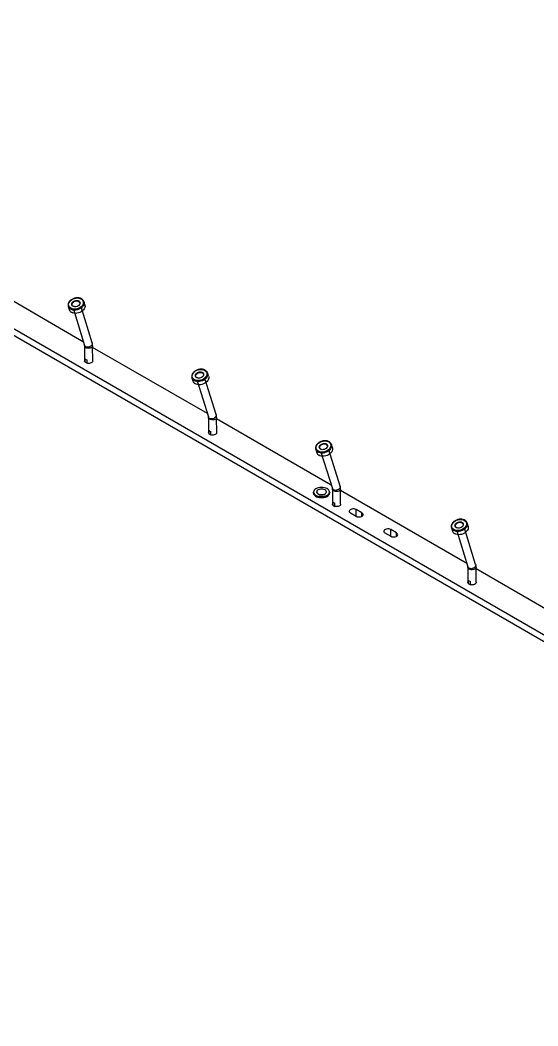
# Model space of a CAD drawing. Header units: millimetres. Extents: x 1364877 to 2662909, y 234189 to 1399913.
# Drawn here: x 2073192 to 2091407, y 714225 to 749586 of the extents above; entities that cross this region are included whole.
import ezdxf

# ---------------------------------------------------------------- set-up
doc = ezdxf.new("R2010")
doc.units = ezdxf.units.MM
doc.header["$LTSCALE"] = 5
doc.header["$MEASUREMENT"] = 0
doc.layers.add('A-CONC-LIN2', color=7, linetype='CONTINUOUS', lineweight=25)

msp = doc.modelspace()

# ---------------------------------------------------------------- linework, layer by layer
at = {"layer": 'A-CONC-LIN2'}
for p, q in [((2054184.1, 749585.6), (2115032.8, 714458.4)), ((2054185, 749351.8), (2115033.6, 714224.7)), ((2075419.4, 738267.3), (2071383.7, 740597)), ((2074884.4, 739518.8), (2074918.9, 739406.2)), ((2075067, 739417.6), (2075455.3, 738150.3)), ((2075729.5, 738234.3), (2075341.3, 739501.6)), ((2075470.3, 739575.1), (2075435.8, 739687.8)), ((2075457.5, 738130.7), (2075459.4, 737596.5)), ((2075746.3, 737597.5), (2075744.4, 738131.8)), ((2079779.2, 735750.4), (2075744.6, 738079.6)), ((2075469.1, 737683), (2075469.5, 737566.1)), ((2075545.9, 737520.6), (2075545.5, 737637.5)), ((2075469.5, 737566.1), (2075545.9, 737520.6)), ((2079235.2, 737006.3), (2079270.5, 736893.2)), ((2079237.4, 736999.7), (2079235.2, 737006.3)), ((2080089.9, 735717.7), (2079692.4, 736990.7)), ((2079821, 737065.1), (2079785.7, 737178.3)), ((2079785.7, 737178.3), (2079787.1, 737173.2)), ((2079418.6, 736905.2), (2079816.1, 735632.2)), ((2079818.4, 735613.3), (2079820.3, 735079.1)), ((2080107.1, 735080.1), (2080105.2, 735614.3)), ((2084139.6, 733233.2), (2080105.4, 735562.1)), ((2079828.6, 735167.5), (2079829, 735050.6)), ((2079829, 735050.6), (2079903.4, 735004)), ((2079903.4, 735004), (2079903, 735120.9)), ((2083592.2, 734490.9), (2083627.8, 734377.5)), ((2083594.4, 734484.4), (2083592.2, 734490.9)), ((2084450.6, 733200.6), (2084049.5, 734475.8)), ((2084178, 734550.5), (2084142.3, 734663.9)), ((2084142.3, 734663.9), (2084144.3, 734657)), ((2083775.9, 734389.8), (2084177, 733114.5)), ((2084179.2, 733095.8), (2084181.1, 732561.6)), ((2084467.9, 732562.6), (2084466, 733096.9)), ((2088906.9, 730481.1), (2084466.2, 733044.7)), ((2083508.2, 732986.5), (2083508.3, 732960.8)), ((2083624.4, 732999.8), (2083624.4, 732991.6)), ((2083965.6, 732992.8), (2083965.6, 733001)), ((2084000.4, 732843.8), (2084000.4, 732846.1)), ((2084082, 732962.8), (2084081.9, 732988.5)), ((2084189, 732650.8), (2084189.4, 732533.9)), ((2084189.4, 732533.9), (2084263, 732486.9)), ((2084263, 732486.9), (2084262.6, 732603.8)), ((2085216.9, 732258.6), (2085014.1, 732375.7)), ((2085015, 732141.9), (2085014.1, 732375.7)), ((2084811.3, 732257.6), (2085014.1, 732140.5)), ((2084995.2, 732151.4), (2085015, 732141.9)), ((2085015, 732141.9), (2085033.8, 732131)), ((2085015, 732141.9), (2085015, 732140)), ((2085217.4, 732141.2), (2085216.9, 732258.6)), ((2086433.9, 731556), (2086231.1, 731673.1)), ((2086231.9, 731439.4), (2086231.1, 731673.1)), ((2088366.4, 731735.3), (2088401.4, 731622.3)), ((2088368.7, 731728.4), (2088366.4, 731735.3)), ((2088549.5, 731634.1), (2088943.4, 730363.4)), ((2089217.4, 730448.3), (2088823.5, 731719.1)), ((2088952.2, 731793.1), (2088917.2, 731906.1)), ((2086028.3, 731555.1), (2086231.1, 731438)), ((2086231.9, 731439.4), (2086212.2, 731448.9)), ((2086250.8, 731428.5), (2086231.9, 731439.4)), ((2086434.3, 731438.7), (2086433.9, 731556)), ((2088945.7, 730344.2), (2088947.6, 729810)), ((2089234.4, 729811), (2089232.5, 730345.2)), ((2093672.4, 727730), (2089232.7, 730293)), ((2088956.4, 729897.6), (2088956.8, 729780.8)), ((2089032, 729734.6), (2089031.6, 729851.4)), ((2088956.8, 729780.8), (2089032, 729734.6))]:
    msp.add_line(p, q, dxfattribs=at)
for points in [[(2074972.7, 739454.6), (2074940.2, 739479.3), (2074915.9, 739509.2), (2074900.9, 739543.4), (2074895.6, 739580.5), (2074900.3, 739619), (2074914.8, 739657.5), (2074938.6, 739694.6), (2074970.7, 739728.7), (2075009.9, 739758.6), (2075054.6, 739783.1), (2075103.3, 739801.3), (2075153.9, 739812.4), (2075204.7, 739816.1), (2075253.5, 739812.3), (2075298.5, 739801), (2075338.1, 739782.7), (2075370.6, 739758), (2075394.9, 739728.1), (2075409.9, 739693.9), (2075415.2, 739656.8), (2075410.5, 739618.3), (2075396, 739579.8), (2075372.2, 739542.7), (2075340.1, 739508.6), (2075300.9, 739478.7), (2075256.2, 739454.2), (2075207.5, 739436), (2075156.9, 739424.9), (2075106.1, 739421.2), (2075057.3, 739425), (2075012.3, 739436.3), (2074972.7, 739454.6)], [(2074886.8, 739511.5), (2074884.6, 739518.1), (2074884.4, 739518.8)], [(2075435.9, 739687.5), (2075440.2, 739669.5), (2075441.8, 739629.7), (2075433.1, 739588.9), (2075414.7, 739548.6), (2075387, 739510.3), (2075351.1, 739475.4), (2075308.4, 739445.1), (2075260.2, 739420.6), (2075208.5, 739402.6), (2075155, 739391.9), (2075101.6, 739388.8), (2075050.4, 739393.5), (2075003.2, 739405.7), (2074961.6, 739425.1)], [(2075470.3, 739575.1), (2075474.7, 739556.8), (2075476.3, 739517), (2075467.7, 739476.2), (2075449.2, 739436), (2075421.5, 739397.7), (2075385.6, 739362.8), (2075342.9, 739332.5), (2075294.7, 739307.9), (2075243, 739289.9), (2075189.5, 739279.2), (2075136.2, 739276.1), (2075085, 739280.8), (2075037.7, 739293.1), (2074996.1, 739312.5)], [(2075052.3, 739526.1), (2075028.8, 739545.3), (2075014, 739569.5), (2075008.8, 739597.1), (2075013.5, 739626.1), (2075028, 739654.7), (2075051.1, 739680.8), (2075081.4, 739702.6), (2075116.7, 739718.7), (2075154.6, 739728), (2075192.6, 739729.9), (2075228, 739724.1), (2075258.5, 739711.2), (2075282, 739692), (2075296.8, 739667.8), (2075302.1, 739640.2), (2075297.3, 739611.1), (2075282.8, 739582.6), (2075259.7, 739556.5), (2075229.4, 739534.7), (2075194.2, 739518.6), (2075156.2, 739509.3), (2075118.2, 739507.4), (2075082.8, 739513.2), (2075052.3, 739526.1)], [(2075089.7, 739511.4), (2075062.5, 739523.1), (2075039.9, 739541.8), (2075026.1, 739565.6), (2075022.1, 739592.6), (2075028.2, 739620.8), (2075043.9, 739648.1), (2075068.2, 739672.6), (2075099.1, 739692.3), (2075134.4, 739705.9), (2075171.5, 739712.3), (2075207.6, 739711), (2075240.1, 739702.2), (2075266.5, 739686.5), (2075284.8, 739665), (2075293.8, 739639.4), (2075292.8, 739611.6), (2075281.7, 739583.5), (2075269.9, 739566.6)], [(2075729.5, 738234.3), (2075730.6, 738230.4), (2075732.1, 738202.1), (2075723.3, 738173), (2075704.7, 738145.4), (2075677.9, 738121.3), (2075644.6, 738102.4), (2075607.5, 738090.2), (2075569.3, 738085.6), (2075532.8, 738088.9), (2075500.7, 738099.8), (2075475.5, 738117.6), (2075458.8, 738140.9), (2075455.3, 738150.3)], [(2075744.4, 738131.7), (2075743.4, 738121.8), (2075733.5, 738099.9), (2075713.9, 738080.3), (2075685.8, 738064.4), (2075651.5, 738053.6), (2075613.4, 738048.4), (2075574.4, 738049.5), (2075537.3, 738056.6), (2075505, 738069.2), (2075479.8, 738086.4), (2075463.6, 738107), (2075457.6, 738129.4), (2075457.5, 738130.1)], [(2075469.5, 737566.1), (2075460.2, 737588.2), (2075459.4, 737596.5)], [(2075746.3, 737597.5), (2075746.1, 737592.8), (2075738.6, 737570.4), (2075720.9, 737550.1), (2075694.3, 737533.2), (2075660.9, 737521.1), (2075623.1, 737514.8), (2075583.8, 737514.6), (2075545.9, 737520.6)], [(2079318.5, 736946.4), (2079287, 736971.5), (2079263.9, 737001.8), (2079250.1, 737036.2), (2079246.1, 737073.3), (2079252.1, 737111.8), (2079267.8, 737150.1), (2079292.7, 737186.8), (2079325.7, 737220.4), (2079365.7, 737249.7), (2079411, 737273.6), (2079460, 737291), (2079510.7, 737301.5), (2079561.2, 737304.4), (2079609.6, 737299.9), (2079654, 737287.9), (2079692.7, 737269), (2079724.2, 737243.9), (2079747.3, 737213.6), (2079761.1, 737179.2), (2079765.1, 737142), (2079759.1, 737103.6), (2079743.4, 737065.3), (2079718.5, 737028.6), (2079685.5, 736995), (2079645.5, 736965.7), (2079600.2, 736941.8), (2079551.2, 736924.4), (2079500.5, 736913.9), (2079450, 736911), (2079401.6, 736915.5), (2079357.2, 736927.5), (2079318.5, 736946.4)], [(2079787.1, 737173.2), (2079791, 737154.3), (2079791.2, 737114.5), (2079781.3, 737073.9), (2079761.6, 737033.9), (2079732.8, 736996), (2079695.9, 736961.6), (2079652.4, 736932), (2079603.7, 736908.1), (2079551.7, 736890.9), (2079498.1, 736881), (2079445.1, 736878.7), (2079394.3, 736884.1), (2079347.8, 736897), (2079307.1, 736917)], [(2079821, 737065.1), (2079826.3, 737041.2), (2079826.5, 737001.4), (2079816.6, 736960.7), (2079796.9, 736920.7), (2079768.1, 736882.9), (2079731.3, 736848.5), (2079687.7, 736818.8), (2079639.1, 736794.9), (2079587, 736777.7), (2079533.5, 736767.8), (2079480.4, 736765.5), (2079429.7, 736770.9), (2079383.1, 736783.9), (2079342.5, 736803.9)], [(2079400, 737016.6), (2079377.3, 737036.2), (2079363.4, 737060.7), (2079359.1, 737088.3), (2079364.9, 737117.3), (2079380.2, 737145.6), (2079404.1, 737171.3), (2079434.9, 737192.7), (2079470.5, 737208.3), (2079508.5, 737217.1), (2079546.3, 737218.4), (2079581.3, 737212.1), (2079611.2, 737198.7), (2079633.9, 737179.2), (2079647.8, 737154.7), (2079652.1, 737127.1), (2079646.3, 737098.1), (2079631, 737069.8), (2079607.1, 737044.1), (2079576.3, 737022.7), (2079540.7, 737007.1), (2079502.7, 736998.3), (2079464.9, 736997), (2079429.9, 737003.3), (2079400, 737016.6)], [(2079438.7, 737000.9), (2079410.4, 737013.5), (2079388.6, 737032.6), (2079375.7, 737056.5), (2079372.6, 737083.6), (2079379.7, 737111.7), (2079396.2, 737138.8), (2079421.2, 737162.9), (2079452.6, 737182.2), (2079488.1, 737195.2), (2079525.2, 737201.1), (2079561, 737199.3), (2079593, 737190), (2079618.7, 737173.9), (2079636.2, 737152.2), (2079644.3, 737126.4), (2079642.3, 737098.6), (2079630.4, 737070.7), (2079621.4, 737058)], [(2080089.9, 735717.7), (2080091.7, 735711), (2080092.2, 735682.7), (2080082.4, 735653.8), (2080063.1, 735626.5), (2080035.5, 735602.7), (2080001.9, 735584.4), (2079964.6, 735572.7), (2079926.5, 735568.6), (2079890.3, 735572.4), (2079858.8, 735583.8), (2079834.3, 735602), (2079818.6, 735625.6), (2079816.1, 735632.2)], [(2080105.2, 735614.3), (2080103.7, 735602.3), (2080092.9, 735580.5), (2080072.4, 735561.2), (2080043.7, 735545.7), (2080008.9, 735535.4), (2079970.6, 735530.8), (2079931.7, 735532.4), (2079894.9, 735540.1), (2079863.2, 735553.2), (2079838.7, 735570.8), (2079823.4, 735591.6), (2079818.4, 735612.7)], [(2079829, 735050.6), (2079820.7, 735072.9), (2079820.3, 735079.1)], [(2080107.1, 735080.1), (2080106.6, 735073.3), (2080098.2, 735051), (2080079.6, 735030.9), (2080052.3, 735014.4), (2080018.4, 735002.9), (2079980.3, 734997), (2079941, 734997.4), (2079903.4, 735004)], [(2083673.6, 734432.6), (2083642.5, 734457.8), (2083619.9, 734488.3), (2083606.6, 734522.7), (2083603.1, 734559.9), (2083609.6, 734598.3), (2083625.8, 734636.6), (2083651, 734673.1), (2083684.5, 734706.5), (2083724.7, 734735.6), (2083770.2, 734759.2), (2083819.3, 734776.4), (2083870.1, 734786.5), (2083920.5, 734789.2), (2083968.7, 734784.4), (2084012.8, 734772.1), (2084051.2, 734753), (2084082.2, 734727.8), (2084104.9, 734697.3), (2084118.2, 734662.8), (2084121.7, 734625.7), (2084115.2, 734587.3), (2084099, 734549), (2084073.7, 734512.5), (2084040.3, 734479.1), (2084000.1, 734450), (2083954.5, 734426.4), (2083905.5, 734409.2), (2083854.7, 734399.1), (2083804.3, 734396.4), (2083756.1, 734401.2), (2083712, 734413.4), (2083673.6, 734432.6)], [(2084144.3, 734657), (2084148, 734637.8), (2084147.7, 734598), (2084137.2, 734557.4), (2084117, 734517.5), (2084087.8, 734479.8), (2084050.6, 734445.7), (2084006.8, 734416.2), (2083957.9, 734392.6), (2083905.7, 734375.7), (2083852.2, 734366.1), (2083799.2, 734364.1), (2083748.7, 734369.8), (2083702.4, 734383), (2083662.1, 734403.3)], [(2084178, 734550.5), (2084183.6, 734524.5), (2084183.3, 734484.6), (2084172.9, 734444.1), (2084152.7, 734404.2), (2084123.4, 734366.5), (2084086.2, 734332.3), (2084042.4, 734302.9), (2083993.5, 734279.3), (2083941.4, 734262.4), (2083887.9, 734252.7), (2083834.9, 734250.8), (2083784.3, 734256.5), (2083738.1, 734269.7), (2083697.8, 734289.9)], [(2083755.8, 734502.3), (2083733.5, 734522), (2083719.9, 734546.6), (2083716, 734574.2), (2083722.1, 734603.2), (2083737.8, 734631.4), (2083761.9, 734657), (2083792.9, 734678.2), (2083828.7, 734693.6), (2083866.7, 734702.2), (2083904.5, 734703.2), (2083939.3, 734696.8), (2083968.9, 734683.2), (2083991.3, 734663.6), (2084004.9, 734639), (2084008.8, 734611.4), (2084002.7, 734582.4), (2083987, 734554.2), (2083962.8, 734528.6), (2083931.8, 734507.4), (2083896.1, 734492), (2083858.1, 734483.4), (2083820.3, 734482.4), (2083785.5, 734488.8), (2083755.8, 734502.3)], [(2083795, 734486.2), (2083766.4, 734499.1), (2083744.9, 734518.3), (2083732.3, 734542.4), (2083729.6, 734569.4), (2083737, 734597.5), (2083753.9, 734624.5), (2083779, 734648.5), (2083810.6, 734667.6), (2083846.3, 734680.4), (2083883.3, 734686.1), (2083919.1, 734684.1), (2083950.8, 734674.6), (2083976.2, 734658.3), (2083993.4, 734636.5), (2084001.1, 734610.7), (2083998.8, 734582.9), (2083986.5, 734555.1), (2083978.7, 734544)], [(2084009.4, 732887.3), (2084011, 732888.4), (2084041.2, 732914.1), (2084062.4, 732942.6), (2084074, 732972.8), (2084075.5, 733003.8), (2084066.9, 733034.3), (2084048.4, 733063.4), (2084020.8, 733089.8), (2083985, 733112.7), (2083942.3, 733131.3), (2083894.4, 733144.8), (2083842.8, 733152.9), (2083789.5, 733155.1), (2083736.4, 733151.4), (2083685.4, 733142), (2083638.4, 733127.1), (2083597.1, 733107.4), (2083562.9, 733083.5), (2083537.1, 733056.3), (2083520.6, 733026.8), (2083514, 732996.1), (2083517.6, 732965.2), (2083531.2, 732935.2), (2083554.4, 732907.4), (2083579.5, 732887)], [(2083638.9, 732960.2), (2083660.9, 732939), (2083691.3, 732921.6), (2083728.2, 732909.2), (2083769.3, 732902.5), (2083812.1, 732902), (2083853.8, 732907.7), (2083891.7, 732919.1), (2083923.6, 732935.7), (2083947.5, 732956.4), (2083961.7, 732979.8), (2083965.5, 733004.5), (2083958.5, 733028.9), (2083941.3, 733051.6), (2083914.9, 733071), (2083880.9, 733086), (2083841.6, 733095.6), (2083799.3, 733099.2), (2083756.8, 733096.6), (2083716.6, 733088), (2083681.4, 733073.9), (2083653.3, 733055.1), (2083634.1, 733032.9), (2083625.1, 733008.7), (2083626.7, 732983.9), (2083638.9, 732960.2)], [(2084450.6, 733200.6), (2084452.6, 733192.8), (2084452.7, 733164.5), (2084442.6, 733135.7), (2084422.9, 733108.5), (2084395.1, 733084.9), (2084361.3, 733066.7), (2084324, 733055.2), (2084285.9, 733051.4), (2084249.9, 733055.4), (2084218.6, 733067), (2084194.3, 733085.3), (2084179, 733108.9), (2084177, 733114.5)], [(2084466, 733096.8), (2084464.3, 733084), (2084453.2, 733062.3), (2084432.3, 733043.1), (2084403.4, 733027.8), (2084368.4, 733017.7), (2084330, 733013.3), (2084291.1, 733015.2), (2084254.5, 733023), (2084223, 733036.3), (2084198.8, 733054), (2084183.9, 733074.9), (2084179.2, 733095.2)], [(2083622.2, 732854.4), (2083582, 732875.7), (2083549.5, 732901), (2083525.9, 732929.4), (2083512, 732959.9), (2083508.2, 732986.5)], [(2083579.5, 732887), (2083586.2, 732882.6), (2083625.6, 732861.7)], [(2084081.9, 732988.5), (2084079.7, 732967.8), (2084067.9, 732936.9), (2084046.2, 732907.8), (2084015.5, 732881.6), (2083976.7, 732859.3), (2083931.5, 732841.6), (2083881.2, 732829.1), (2083827.9, 732822.4), (2083773.4, 732821.7), (2083719.6, 732826.9), (2083668.6, 732837.9), (2083622.2, 732854.4)], [(2083622.3, 732828.7), (2083668.7, 732812.2), (2083719.7, 732801.2), (2083773.5, 732795.9), (2083828, 732796.7), (2083881.3, 732803.4), (2083931.6, 732815.9), (2083976.8, 732833.6), (2084015.6, 732855.9), (2084046.3, 732882.1), (2084068, 732911.2), (2084079.8, 732942), (2084082, 732962.8)], [(2083624.4, 732991.6), (2083626.7, 732975.7), (2083638.9, 732952)], [(2083638.9, 732952), (2083660.9, 732930.8), (2083691.3, 732913.4), (2083728.2, 732901), (2083769.4, 732894.4), (2083812.1, 732893.8), (2083853.8, 732899.5), (2083891.8, 732911), (2083923.7, 732927.5), (2083947.5, 732948.2), (2083961.7, 732971.6), (2083965.6, 732992.8)], [(2084189.4, 732533.9), (2084181.4, 732556.2), (2084181.1, 732561.6)], [(2084467.9, 732562.6), (2084467.3, 732555), (2084458.5, 732532.8), (2084439.6, 732512.8), (2084412, 732496.5), (2084377.9, 732485.1), (2084339.7, 732479.5), (2084300.5, 732480.1), (2084263, 732486.9)], [(2085014.1, 732375.7), (2084981.4, 732389.8), (2084943.2, 732397.9), (2084902.5, 732399.5), (2084862.6, 732394.4), (2084826.8, 732383), (2084797.9, 732366.2), (2084778.3, 732345.4), (2084769.6, 732322.2), (2084772.6, 732298.6), (2084786.8, 732276.5), (2084811.3, 732257.6)], [(2085014.1, 732140.5), (2085046.8, 732126.4), (2085085, 732118.2), (2085125.8, 732116.6), (2085165.7, 732121.8), (2085201.5, 732133.2), (2085230.3, 732150), (2085249.9, 732170.8), (2085258.6, 732194), (2085255.7, 732217.5), (2085241.4, 732239.7), (2085216.9, 732258.6)], [(2088451.7, 731673.7), (2088419.8, 731698.6), (2088396.2, 731728.8), (2088381.9, 731763.1), (2088377.4, 731800.2), (2088382.9, 731838.7), (2088398.1, 731877.1), (2088422.6, 731913.9), (2088455.2, 731947.7), (2088494.9, 731977.3), (2088540, 732001.4), (2088588.9, 732019.1), (2088639.6, 732029.8), (2088690.2, 732033.1), (2088738.7, 732028.8), (2088783.4, 732017.1), (2088822.4, 731998.4), (2088854.3, 731973.5), (2088877.9, 731943.3), (2088892.2, 731909), (2088896.7, 731871.9), (2088891.2, 731833.4), (2088875.9, 731795), (2088851.5, 731758.2), (2088818.8, 731724.4), (2088779.2, 731694.8), (2088734, 731670.7), (2088685.2, 731653), (2088634.5, 731642.3), (2088583.9, 731639), (2088535.3, 731643.3), (2088490.7, 731655), (2088451.7, 731673.7)], [(2086231.1, 731673.1), (2086198.4, 731687.2), (2086160.2, 731695.4), (2086119.4, 731697), (2086079.6, 731691.9), (2086043.7, 731680.4), (2086014.9, 731663.6), (2085995.3, 731642.8), (2085986.6, 731619.7), (2085989.5, 731596.1), (2086003.8, 731573.9), (2086028.3, 731555.1)], [(2088918.2, 731902.9), (2088922.2, 731884.3), (2088922.9, 731844.5), (2088913.5, 731803.8), (2088894.3, 731763.7), (2088865.9, 731725.7), (2088829.5, 731691.1), (2088786.2, 731661.2), (2088737.8, 731637), (2088685.8, 731619.5), (2088632.3, 731609.3), (2088579.1, 731606.7), (2088528.2, 731611.8), (2088481.4, 731624.5), (2088440.4, 731644.3)], [(2088952.2, 731793.1), (2088957.2, 731771.4), (2088958, 731731.6), (2088948.6, 731690.9), (2088929.3, 731650.8), (2088901, 731612.7), (2088864.5, 731578.1), (2088821.3, 731548.2), (2088772.8, 731524.1), (2088720.9, 731506.6), (2088667.3, 731496.3), (2088614.2, 731493.7), (2088563.2, 731498.9), (2088516.4, 731511.5), (2088475.4, 731531.3)], [(2088532.4, 731744.4), (2088509.4, 731763.8), (2088495.1, 731788.2), (2088490.5, 731815.8), (2088495.8, 731844.8), (2088510.8, 731873.2), (2088534.4, 731899.1), (2088565, 731920.7), (2088600.5, 731936.5), (2088638.5, 731945.4), (2088676.3, 731946.9), (2088711.5, 731940.9), (2088741.7, 731927.7), (2088764.7, 731908.3), (2088779, 731883.9), (2088783.6, 731856.3), (2088778.2, 731827.3), (2088763.2, 731798.9), (2088739.6, 731773), (2088709.1, 731751.4), (2088673.6, 731735.6), (2088635.6, 731726.7), (2088597.7, 731725.2), (2088562.5, 731731.2), (2088532.4, 731744.4)], [(2088570.6, 731729.1), (2088542.7, 731741.3), (2088520.6, 731760.3), (2088507.4, 731784.1), (2088503.9, 731811.1), (2088510.6, 731839.3), (2088526.8, 731866.5), (2088551.5, 731890.7), (2088582.7, 731910.2), (2088618.2, 731923.5), (2088655.3, 731929.5), (2088691.2, 731927.9), (2088723.4, 731918.8), (2088749.3, 731902.9), (2088767.2, 731881.3), (2088775.6, 731855.6), (2088774, 731827.7), (2088762.4, 731799.8), (2088752.3, 731785.4)], [(2086231.1, 731438), (2086263.8, 731423.9), (2086302, 731415.7), (2086342.7, 731414.1), (2086382.6, 731419.2), (2086418.5, 731430.6), (2086447.3, 731447.4), (2086466.9, 731468.3), (2086475.6, 731491.4), (2086472.6, 731515), (2086458.4, 731537.1), (2086433.9, 731556)], [(2089217.4, 730448.3), (2089218.9, 730442.7), (2089219.8, 730414.4), (2089210.4, 730385.4), (2089191.4, 730358), (2089164.1, 730334.1), (2089130.6, 730315.5), (2089093.4, 730303.6), (2089055.2, 730299.3), (2089018.9, 730302.9), (2088987.2, 730314.2), (2088962.3, 730332.2), (2088946.3, 730355.7), (2088943.4, 730363.4)], [(2089232.5, 730345.2), (2089231.2, 730334), (2089220.8, 730312.2), (2089200.6, 730292.7), (2089172.2, 730277.1), (2089137.5, 730266.6), (2089099.3, 730261.8), (2089060.3, 730263.2), (2089023.5, 730270.6), (2088991.5, 730283.5), (2088966.8, 730301), (2088951.1, 730321.7), (2088945.7, 730343.6)], [(2088956.8, 729780.8), (2088948.1, 729803), (2088947.6, 729810)], [(2089234.4, 729811), (2089234, 729805), (2089225.9, 729782.7), (2089207.7, 729762.5), (2089180.7, 729745.9), (2089147, 729734.1), (2089109, 729728.1), (2089069.7, 729728.2), (2089032, 729734.6)]]:
    msp.add_lwpolyline(points, dxfattribs=at)
for centre, radius, start, end in [((2075044.2, 739572.2), 168.6, 201.0729, 240.69241), ((2075075.2, 739456.3), 164.1, 197.78238, 241.21377), ((2075569.4, 737764.5), 129.3, 219.1063, 259.3355), ((2079391.1, 737058.7), 164.7, 200.99763, 239.32523), ((2079425.8, 736944.7), 163.6, 198.35678, 239.39127), ((2079927.7, 735243), 124.6, 217.28748, 258.55609), ((2083746.7, 734542.8), 163.1, 200.96847, 238.78566), ((2083781.6, 734428.7), 162.1, 198.40066, 238.85632), ((2083669.7, 732984.9), 163.2, 188.49257, 253.0982), ((2083792, 733257.2), 429.1, 247.18066, 300.43551), ((2083930.5, 732958.4), 134.2, 286.19415, 314.21177), ((2084287.5, 732723.9), 122.7, 216.57188, 258.25949), ((2088523.8, 731788), 166.2, 201.02815, 239.86663), ((2088558.1, 731674.2), 165, 198.30266, 239.94273), ((2089056, 729975.4), 126.4, 218.00212, 258.86733)]:
    msp.add_arc(centre, radius, start, end, dxfattribs=at)
for points, knots in [([(2075435, 739687.2), (2075434.2, 739690.8), (2075430.6, 739706.8), (2075415.5, 739732.3), (2075390.3, 739762.2), (2075357.4, 739786.8), (2075318.5, 739805.8), (2075274.5, 739818.5), (2075226.8, 739824.5), (2075176.9, 739823.5), (2075126.5, 739815.6), (2075077.1, 739801), (2075030.2, 739780.3), (2074987.4, 739753.9), (2074949.9, 739722.7), (2074919.1, 739687.5), (2074895.9, 739649.4), (2074881.2, 739609.6), (2074876.1, 739569.7), (2074878.3, 739536.3), (2074885.5, 739517.8), (2074888.1, 739511.4)], [0, 0, 0, 0, 0.0160267, 0.0705893, 0.1251288, 0.1800897, 0.2356694, 0.2917774, 0.348192, 0.4047375, 0.4613064, 0.5178941, 0.574523, 0.6312185, 0.6880098, 0.7448993, 0.8017832, 0.8584595, 0.9146214, 0.9700461, 1, 1, 1, 1]), ([(2075455.3, 738150.3), (2075455.6, 738149.2), (2075456.4, 738146.2), (2075457.5, 738138.5), (2075457.5, 738131.8), (2075457.5, 738130.7)], [0, 0, 0, 0, 0.332624, 0.8956635, 1, 1, 1, 1]), ([(2075744.4, 738131.8), (2075744, 738143), (2075743.2, 738171.6), (2075737.7, 738205.8), (2075731.3, 738228.2), (2075729.5, 738234.3)], [0, 0, 0, 0, 0.3193536, 0.8143697, 1, 1, 1, 1]), ([(2079786.4, 737172.5), (2079785.7, 737176), (2079782.7, 737191.8), (2079768.5, 737217.5), (2079744.4, 737247.7), (2079712.5, 737272.9), (2079674.4, 737292.4), (2079631.1, 737305.8), (2079583.9, 737312.4), (2079534.2, 737312.2), (2079483.8, 737305), (2079434.2, 737291.2), (2079387, 737271.2), (2079343.5, 737245.5), (2079305.3, 737214.8), (2079273.5, 737180.1), (2079249.2, 737142.5), (2079233.3, 737102.9), (2079226.8, 737063), (2079228.2, 737027.8), (2079235.6, 737007.6), (2079238.5, 736999.5)], [0, 0, 0, 0, 0.0151368, 0.0693421, 0.1234549, 0.1779406, 0.2330525, 0.2887305, 0.3447506, 0.4009233, 0.4571197, 0.513332, 0.5695823, 0.6258947, 0.682301, 0.7388097, 0.7953486, 0.8517195, 0.9076205, 0.9627937, 1, 1, 1, 1]), ([(2079816.1, 735632.2), (2079816.4, 735631.1), (2079817.2, 735628.3), (2079818.3, 735620.8), (2079818.3, 735614.2), (2079818.4, 735613.3)], [0, 0, 0, 0, 0.3328514, 0.9022606, 1, 1, 1, 1]), ([(2080105.2, 735614.3), (2080104.9, 735625.6), (2080104, 735654.3), (2080098.3, 735688.8), (2080091.8, 735711.4), (2080089.9, 735717.7)], [0, 0, 0, 0, 0.3195173, 0.8088999, 1, 1, 1, 1]), ([(2084143.6, 734656.2), (2084143, 734659.6), (2084140.2, 734675.4), (2084126.3, 734701), (2084102.6, 734731.5), (2084071.1, 734756.8), (2084033.4, 734776.6), (2083990.3, 734790.2), (2083943.3, 734797.1), (2083893.8, 734797.1), (2083843.4, 734790.3), (2083793.7, 734776.7), (2083746.3, 734757), (2083702.7, 734731.5), (2083664.1, 734701.1), (2083631.9, 734666.6), (2083607.3, 734629.1), (2083590.9, 734589.6), (2083583.9, 734549.8), (2083584.9, 734513.9), (2083592.3, 734493), (2083595.4, 734484.2)], [0, 0, 0, 0, 0.0147692, 0.0688371, 0.1227959, 0.1771019, 0.2320394, 0.2875508, 0.3434229, 0.3994531, 0.455511, 0.5115835, 0.5676902, 0.6238573, 0.6801211, 0.7364846, 0.7928906, 0.849144, 0.9049512, 0.9600289, 1, 1, 1, 1]), ([(2084177, 733114.5), (2084177.3, 733113.5), (2084178.1, 733110.7), (2084179.1, 733103.2), (2084179.2, 733096.8), (2084179.2, 733095.8)], [0, 0, 0, 0, 0.3328932, 0.9047422, 1, 1, 1, 1]), ([(2084466, 733096.9), (2084465.7, 733108.2), (2084464.8, 733136.9), (2084459.1, 733171.6), (2084452.5, 733194.2), (2084450.6, 733200.6)], [0, 0, 0, 0, 0.3196285, 0.8069103, 1, 1, 1, 1]), ([(2088917.4, 731902.3), (2088916.7, 731905.8), (2088913.4, 731921.8), (2088898.8, 731947.3), (2088874.3, 731977.5), (2088842, 732002.4), (2088803.6, 732021.8), (2088760, 732034.8), (2088712.6, 732041.2), (2088662.9, 732040.7), (2088612.5, 732033.2), (2088562.9, 732019.1), (2088515.8, 731998.8), (2088472.6, 731972.8), (2088434.7, 731942), (2088403.2, 731907.1), (2088379.4, 731869.3), (2088364, 731829.6), (2088358, 731789.7), (2088359.8, 731755.2), (2088367.1, 731735.7), (2088369.9, 731728.2)], [0, 0, 0, 0, 0.015498, 0.0698381, 0.1241146, 0.1787861, 0.2340805, 0.2899255, 0.3460991, 0.402416, 0.4587568, 0.5151162, 0.5715141, 0.6279731, 0.6845287, 0.7411827, 0.7978606, 0.8543462, 0.9103522, 0.9656216, 1, 1, 1, 1]), ([(2088943.4, 730363.4), (2088943.7, 730362.3), (2088944.5, 730359.4), (2088945.6, 730351.8), (2088945.6, 730345.2), (2088945.7, 730344.2)], [0, 0, 0, 0, 0.3327477, 0.8997828, 1, 1, 1, 1]), ([(2089232.5, 730345.2), (2089232.2, 730356.5), (2089231.3, 730385.2), (2089225.7, 730419.6), (2089219.2, 730442.1), (2089217.4, 730448.3)], [0, 0, 0, 0, 0.3194242, 0.8109437, 1, 1, 1, 1])]:
    msp.add_open_spline(points, degree=3, knots=knots, dxfattribs=at)

doc.saveas('drawing.dxf')
